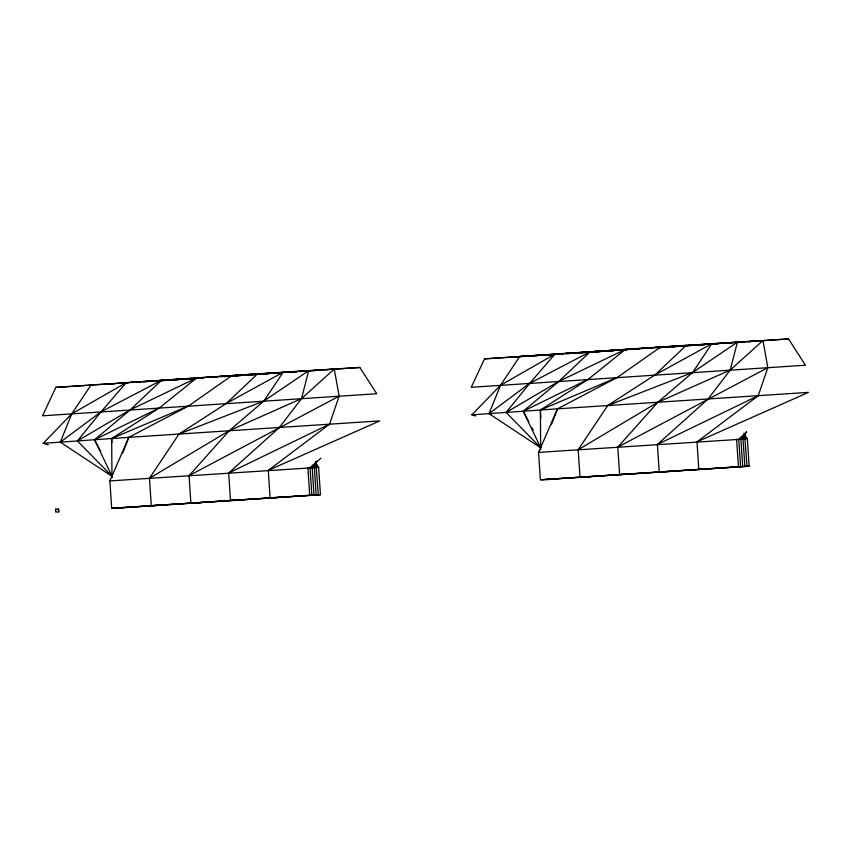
<?xml version="1.0" encoding="UTF-8"?>
<svg xmlns="http://www.w3.org/2000/svg" width="851" height="851" viewBox="0 0 851 851"><rect width="100%" height="100%" fill="white"/><g stroke="black" fill="none" stroke-linecap="round" stroke-linejoin="round"><path stroke-width="1.28" d="M269.618 373.291L245.322 374.823L308.679 370.685L301.531 398.587L279.362 427.479L228.674 473.007L230.493 500.356L241.248 499.994M667.45 346.761L737.381 342.166L730.232 370.068L708.064 398.959L657.387 444.488L659.206 471.837L669.95 471.475M316.338 461.37L314.338 467.518L316.147 494.867M744.646 434.084L743.04 438.999L744.859 466.348M280.841 497.356L270.097 497.718L268.278 470.369L329.55 424.181L339.134 396.162L334.252 369.068L299.02 371.44L323.316 369.908M709.553 468.837L698.809 469.209L696.99 441.86L758.262 395.672L767.836 367.643L762.953 340.56L734.253 342.485M113.832 508.185L313.998 494.942L312.179 467.593L313.104 465.125M122.735 453.051L128.788 437.35L188.72 405.863L231.961 375.514L359.813 367.462L376.738 393.736L42.55 415.809L55.836 387.375L257.534 373.908L226.323 403.438L178.976 434.063L149.468 478.273L151.287 505.622L162.041 505.26M551.437 424.543L557.501 408.831L617.432 377.344L660.663 347.006L788.526 338.943L805.44 365.217L471.252 387.29L484.538 358.856L660.663 347.006M111.885 476.262L60.304 442.148L71.782 413.82L91.057 385.003L115.927 383.588M122.438 507.898L111.683 508.26L109.875 480.911L128.788 437.35L379.748 420.894L268.278 470.369M551.14 479.379L540.396 479.741L538.577 452.392L557.501 408.831L808.45 392.375L696.99 441.86M590.743 476.741L579.999 477.113L578.18 449.753L607.688 405.544L655.025 374.919L711.808 343.783L692.629 372.493L657.876 402.257L617.783 447.126L619.602 474.475L630.346 474.113M312.179 467.593L316.944 461.263M746.444 431.691L740.891 439.073L742.71 466.422L542.544 479.666M112.609 476.9L77.42 440.946L101.014 411.831L126.288 382.631L165.924 380.131M540.396 447.445L506.132 412.437L529.726 383.312L554.99 354.122L588.232 352.027M201.644 502.622L190.89 502.994L189.071 475.635L229.174 430.766L263.927 401.012L308.679 370.685M48.262 444.85L43.178 443.35L71.782 413.82L126.288 382.631M475.698 415.958L471.88 414.831L500.494 385.301L519.77 356.484L563.234 353.75M203.708 377.599L161.509 380.259L130.256 409.842L94.546 439.754L112.492 477.241M651.589 347.878L590.211 351.75L558.958 381.322L523.248 411.235L540.63 447.562M655.025 374.919L686.236 345.389L652.313 347.676M334.252 369.068L301.531 398.587L229.174 430.766L149.468 478.273M762.953 340.56L730.232 370.068L657.876 402.257L578.18 449.753M320.944 458.21L310.03 467.667L311.849 495.016M746.678 432.265L738.742 439.148L740.561 466.497M111.981 476.868L111.662 438.552L159.488 407.852L196.73 377.887L242.769 374.993M540.704 449.679L540.374 410.033L588.19 379.333L625.442 349.378L558.958 381.322L506.132 412.437M60.304 442.148L101.014 411.831L161.509 380.259M737.381 342.166L692.629 372.493L607.688 405.544M77.42 440.946L130.256 409.842L196.73 377.887M554.99 354.122L500.494 385.301L489.006 413.639L540.587 447.743M226.323 403.438L283.106 372.291L263.927 401.012L178.976 434.063M189.071 475.635L339.134 396.162M617.783 447.126L767.836 367.643M590.211 351.75L529.726 383.312L489.006 413.639L491.484 414.543M159.488 407.852L94.546 439.754L100.769 451.445M588.19 379.333L523.248 411.235L528.854 421.766M228.674 473.007L329.55 424.181M657.387 444.488L758.262 395.672M188.72 405.863L111.662 438.552L111.906 442.509M617.432 377.344L540.374 410.033L540.842 417.947M43.178 443.35L128.788 437.35M471.88 414.831L557.501 408.831M106.981 384.152L114.811 383.62M118.725 383.365L127.852 382.748M131.767 382.482L140.894 381.865L130.692 382.503M153.946 380.993L143.511 381.695L153.712 381.057M156.552 380.812L166.987 380.11M169.604 379.94L179.518 379.376M181.337 379.142L191.783 378.44M194.39 378.269L203.517 377.653M207.431 377.387L216.569 376.77M219.175 376.599L229.61 375.897M232.227 375.716L243.439 375.078M159.424 380.844L165.945 380.397M172.476 379.961L178.997 379.525M185.518 379.089L192.039 378.642L184.401 379.12M197.262 378.291L203.783 377.855M210.303 377.418L216.835 376.972M223.356 376.536L228.568 376.185L222.175 376.589M235.099 375.748L242.918 375.217M248.141 374.865L255.97 374.344M261.183 373.993L269.012 373.461M272.926 373.195L283.362 372.493M285.979 372.323L296.414 371.621M510.111 357.25L562.298 353.739M564.904 353.559L651.015 347.761M186.305 379.142L191.518 378.791M199.347 378.259L203.261 378.004M212.399 377.387L216.314 377.121L211.25 377.429M224.132 376.589L229.355 376.238M237.184 375.716L242.407 375.365M250.226 374.834L256.757 374.397M261.97 374.046L269.799 373.515M275.022 373.163L282.84 372.642M289.372 372.206L297.201 371.674M299.807 371.504L310.243 370.791M312.849 370.621L323.284 369.919M325.901 369.738L359.813 367.462M535.683 355.633L538.289 355.463L528.014 356.122M540.906 355.282L551.342 354.58M553.948 354.41L563.085 353.793M565.692 353.612L576.127 352.91M578.733 352.74L588.658 352.176M591.785 351.857L601.7 351.303M613.965 350.367L603.529 351.069L613.805 350.41M616.571 350.186L627.006 349.484M629.623 349.314L638.75 348.697M641.356 348.527L651.792 347.814M654.408 347.644L664.844 346.942M594.658 351.889L601.178 351.442M607.699 351.006L614.231 350.569M632.495 349.335L639.016 348.899M645.537 348.463L652.057 348.016M663.801 347.229L657.28 347.665L663.674 347.272M670.322 346.793L678.151 346.261M683.374 345.91L691.203 345.389M695.107 345.123L705.553 344.421M708.16 344.24L718.595 343.538M721.201 343.368L731.647 342.666M621.528 350.186L626.751 349.835M634.58 349.304L638.495 349.048M647.622 348.431L651.536 348.165M659.365 347.644L664.588 347.293M672.418 346.761L677.63 346.41M684.151 345.974L691.98 345.442M697.203 345.091L705.032 344.57M710.245 344.219L718.074 343.687M723.297 343.336L732.424 342.719M735.03 342.549L745.476 341.847M748.082 341.666L758.518 340.964M761.124 340.783L788.526 338.943M109.875 480.911L318.636 467.369L320.444 494.718L118.129 508.036M538.577 452.392L747.338 438.85L749.157 466.21L546.842 479.528M55.506 509.217L58.506 509.015L58.687 511.866L55.698 512.057L55.666 509.206M111.683 508.26L320.444 494.718M540.396 479.741L749.157 466.21M653.568 347.602L664.376 347.07M666.354 346.793L678.438 346.187M680.417 345.91L705.288 344.495M707.266 344.219L745.625 341.794M748.189 341.634L753.305 341.315M590.796 351.857L601.019 351.218M617.645 350.165L626.591 349.601M631.708 349.282L638.101 348.878M644.494 348.474L650.887 348.07M671.343 346.782L677.736 346.378M565.798 353.59L576.021 352.942M579.861 352.697L588.807 352.133M592.647 351.899L601.593 351.335M606.71 351.006L614.379 350.527M633.559 349.314L638.675 348.995M484.538 358.856L525.461 356.282M540.8 355.314L551.033 354.665M554.863 354.431L561.256 354.027M567.649 353.622L575.319 353.144M581.712 352.74L586.828 352.41M595.774 351.846L600.891 351.527M608.561 351.048L612.401 350.803M273.448 373.057L282.404 372.493M284.957 372.334L296.467 371.6M206.261 377.44L216.484 376.791M220.324 376.557L229.27 375.993M233.11 375.748L243.343 375.1M247.173 374.865L256.13 374.302M261.236 373.972L268.916 373.493M274.022 373.174L282.979 372.6M168.477 379.971L177.434 379.408M182.539 379.089L191.496 378.525M195.326 378.28L202.995 377.801M209.389 377.397L217.069 376.908M236.248 375.706L242.641 375.302M249.035 374.897L254.141 374.578M55.836 387.375L90.355 385.205M116.63 383.397L128.714 382.78M157.541 380.812L166.498 380.248M170.328 380.003L179.284 379.44M198.464 378.238L203.58 377.908M58.506 509.015L58.687 511.866M743.934 433.233L747.338 438.85M315.232 461.753L318.636 467.369M531.96 427.606L533.205 429.946M744.54 433.712L747.008 466.284M315.827 462.221L318.295 494.793M736.594 439.222L738.413 466.571M307.881 467.742L309.7 495.091M627.272 349.687L619.443 350.218L627.166 349.718"/></g></svg>
